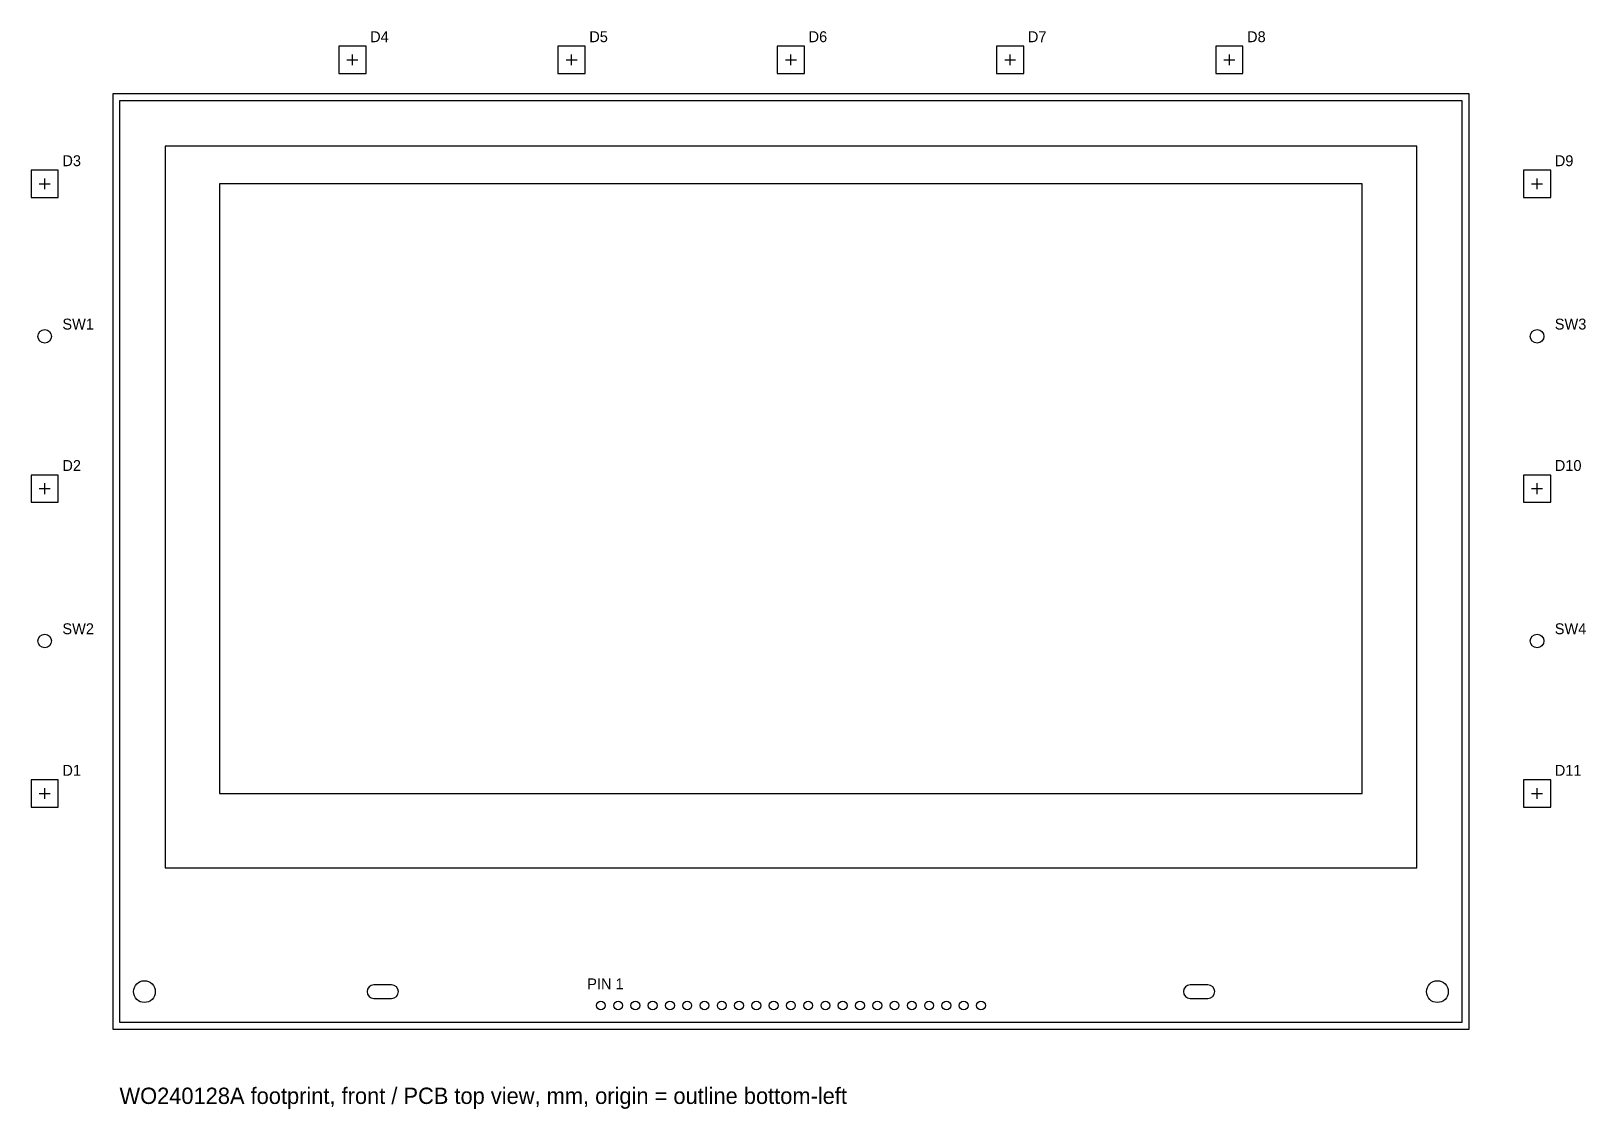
# Model space of a CAD drawing. Header units: millimetres. Extents: x -6 to 108, y -6 to 73.
import ezdxf

# ---------------------------------------------------------------- set-up
doc = ezdxf.new("R2010")
doc.units = ezdxf.units.MM
for name, color, linetype in [('AA', 30, 'Continuous'), ('BUTTONS', 2, 'Continuous'), ('COURTYARD', 8, 'Continuous'), ('LEDS', 3, 'Continuous'), ('NPTH', 5, 'Continuous'), ('OUTLINE', 7, 'Continuous'), ('PTH', 1, 'Continuous'), ('TEXT', 7, 'Continuous'), ('VA', 4, 'Continuous')]:
    doc.layers.add(name, color=color, linetype=linetype)

msp = doc.modelspace()

# ---------------------------------------------------------------- linework, layer by layer
at = {"layer": 'AA'}
msp.add_lwpolyline([(7.36, 16.81), (91.34, 16.81), (91.34, 61.59), (7.36, 61.59)], close=True, dxfattribs=at)
at = {"layer": 'BUTTONS'}
for centre in [(-5.5, 50.39), (104.2, 50.39), (-5.5, 28.01), (104.2, 28.01)]:
    msp.add_circle(centre, 0.5, dxfattribs=at)
at = {"layer": 'COURTYARD'}
msp.add_lwpolyline([(-0.5, -0.5), (99.2, -0.5), (99.2, 68.2), (-0.5, 68.2)], close=True, dxfattribs=at)
at = {"layer": 'LEDS'}
for p, q in [((17.12, 70.3), (17.12, 71.1)), ((33.23, 70.3), (33.23, 71.1)), ((49.35, 70.3), (49.35, 71.1)), ((65.47, 70.3), (65.47, 71.1)), ((81.58, 70.3), (81.58, 71.1)), ((16.72, 70.7), (17.52, 70.7)), ((32.83, 70.7), (33.63, 70.7)), ((48.95, 70.7), (49.75, 70.7)), ((65.07, 70.7), (65.87, 70.7)), ((81.18, 70.7), (81.98, 70.7)), ((-5.5, 61.19), (-5.5, 61.99)), ((104.2, 61.19), (104.2, 61.99)), ((-5.9, 61.59), (-5.1, 61.59)), ((103.8, 61.59), (104.6, 61.59)), ((-5.9, 39.2), (-5.1, 39.2)), ((-5.5, 38.8), (-5.5, 39.6)), ((103.8, 39.2), (104.6, 39.2)), ((104.2, 38.8), (104.2, 39.6)), ((-5.5, 16.41), (-5.5, 17.21)), ((104.2, 16.41), (104.2, 17.21)), ((-5.9, 16.81), (-5.1, 16.81)), ((103.8, 16.81), (104.6, 16.81))]:
    msp.add_line(p, q, dxfattribs=at)
for points in [[(16.12, 69.7), (18.12, 69.7), (18.12, 71.7), (16.12, 71.7)], [(32.23, 69.7), (34.23, 69.7), (34.23, 71.7), (32.23, 71.7)], [(48.35, 69.7), (50.35, 69.7), (50.35, 71.7), (48.35, 71.7)], [(64.47, 69.7), (66.47, 69.7), (66.47, 71.7), (64.47, 71.7)], [(80.58, 69.7), (82.58, 69.7), (82.58, 71.7), (80.58, 71.7)], [(-6.5, 60.59), (-4.5, 60.59), (-4.5, 62.59), (-6.5, 62.59)], [(103.2, 60.59), (105.2, 60.59), (105.2, 62.59), (103.2, 62.59)], [(-6.5, 38.2), (-4.5, 38.2), (-4.5, 40.2), (-6.5, 40.2)], [(103.2, 38.2), (105.2, 38.2), (105.2, 40.2), (103.2, 40.2)], [(-6.5, 15.81), (-4.5, 15.81), (-4.5, 17.81), (-6.5, 17.81)], [(103.2, 15.81), (105.2, 15.81), (105.2, 17.81), (103.2, 17.81)]]:
    msp.add_lwpolyline(points, close=True, dxfattribs=at)
at = {"layer": 'NPTH'}
for centre in [(1.83, 2.25), (96.87, 2.25)]:
    msp.add_circle(centre, 0.8, dxfattribs=at)
at = {"layer": 'OUTLINE'}
msp.add_lwpolyline([(0, 0), (98.7, 0), (98.7, 67.7), (0, 67.7)], close=True, dxfattribs=at)
at = {"layer": 'PTH'}
for points in [[(18.7, 1.75), (20, 1.75, 1), (20, 2.75), (18.7, 2.75, 1)], [(78.7, 1.75), (80, 1.75, 1), (80, 2.75), (78.7, 2.75, 1)]]:
    msp.add_lwpolyline(points, format="xyb", close=True, dxfattribs=at)
for centre in [(35.38, 1.23), (36.65, 1.23), (37.92, 1.23), (39.19, 1.23), (40.46, 1.23), (41.73, 1.23), (43, 1.23), (44.27, 1.23), (45.54, 1.23), (46.81, 1.23), (48.08, 1.23), (49.35, 1.23), (50.62, 1.23), (51.89, 1.23), (53.16, 1.23), (54.43, 1.23), (55.7, 1.23), (56.97, 1.23), (58.24, 1.23), (59.51, 1.23), (60.78, 1.23), (62.05, 1.23), (63.32, 1.23)]:
    msp.add_circle(centre, 0.325, dxfattribs=at)
at = {"layer": 'VA'}
msp.add_lwpolyline([(3.35, 11.35), (95.35, 11.35), (95.35, 64.35), (3.35, 64.35)], close=True, dxfattribs=at)

# ---------------------------------------------------------------- texts
at = {"layer": 'BUTTONS'}
for s, p in [('SW1', (-4.2, 50.89)), ('SW3', (105.5, 50.89)), ('SW2', (-4.2, 28.51)), ('SW4', (105.5, 28.51))]:
    msp.add_text(s, height=0.8, dxfattribs=at).set_placement(p)
at = {"layer": 'LEDS'}
for s, p in [('D4', (18.42, 72)), ('D5', (34.53, 72)), ('D6', (50.65, 72)), ('D7', (66.77, 72)), ('D8', (82.88, 72)), ('D3', (-4.2, 62.89)), ('D9', (105.5, 62.89)), ('D2', (-4.2, 40.5)), ('D10', (105.5, 40.5)), ('D1', (-4.2, 18.11)), ('D11', (105.5, 18.11))]:
    msp.add_text(s, height=0.8, dxfattribs=at).set_placement(p)
at = {"layer": 'TEXT'}
for s, height, p in [('PIN 1', 0.8, (34.38, 2.42)), ('WO240128A footprint, front / PCB top view, mm, origin = outline bottom-left', 1.2, (0, -6))]:
    msp.add_text(s, height=height, dxfattribs=at).set_placement(p)

doc.saveas('drawing.dxf')
